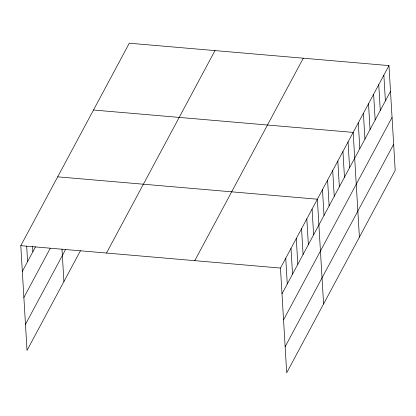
<?xml version="1.0" encoding="UTF-8"?>
<svg xmlns="http://www.w3.org/2000/svg" width="416" height="416" viewBox="0 0 416 416"><rect width="100%" height="100%" fill="white"/><g stroke="black" fill="none" stroke-linecap="round" stroke-linejoin="round"><path stroke-width="0.62" d="M80.465 250.692L27.024 350.407L20.8 245.664L129.308 43.207L388.976 65.593L395.2 170.336L286.692 372.793L280.467 268.05L388.976 65.593M22.329 271.424L35.506 246.839M23.878 297.487L50.232 248.321M25.475 324.345L65.676 249.33M106.491 253.053L214.999 50.596M194.776 260.66L303.285 58.204M281.996 293.805L390.51 91.348M283.546 319.873L392.054 117.416M285.142 346.726L393.65 144.269M93.501 110.022L353.168 132.402L359.393 237.146M57.694 176.831L317.361 199.212L323.586 303.956M20.8 245.664L280.467 268.05M383.864 75.135L385.393 100.896M378.747 84.682L380.276 110.438M373.63 94.224L375.159 119.985M368.514 103.771L370.048 129.527M363.402 113.313L364.931 139.074M358.285 122.86L359.814 148.616M348.052 141.95L349.586 167.705M342.94 151.492L344.469 177.252M337.823 161.039L339.352 186.794M332.706 170.581L334.235 196.336M327.59 180.128L329.124 205.884M322.478 189.67L324.007 215.426M312.088 209.05L313.622 234.806M306.821 218.884L308.35 244.639M301.548 228.717L303.077 254.472M296.28 238.55L297.809 264.306M291.008 248.383L292.536 274.139M285.74 258.216L287.269 283.972M61.989 249.111L63.918 281.57M32.568 246.605L32.869 251.758M26.681 246.137L27.602 261.591"/></g></svg>
